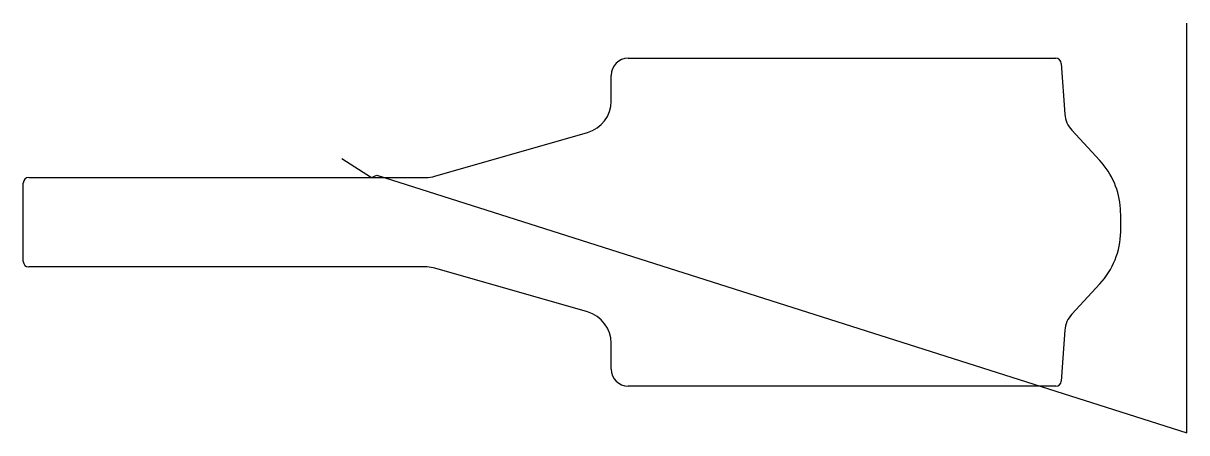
# Model space of a CAD drawing. Header units: metres. Extents: x 35 to 1089, y 1629 to 2000.
import ezdxf

# ---------------------------------------------------------------- set-up
doc = ezdxf.new("R2010")
doc.units = ezdxf.units.M

msp = doc.modelspace()

# ---------------------------------------------------------------- linework, layer by layer
at = {"layer": 'TOOL_0'}
for p, q in [((1089, 1999.003), (1089, 2000.003)), ((1089, 1629.263), (1089, 1999.003)), ((583.188, 1968.352), (970.367, 1968.352)), ((975.355, 1963.701), (978.572, 1917.7)), ((567.688, 1929.485), (567.688, 1952.852)), ((408.103, 1861.495), (546.319, 1901.128)), ((984.904, 1903.068), (1010.283, 1875.661)), ((323.843, 1877.499), (350.644, 1860.352)), ((35.187, 1784.355), (35.187, 1855.355)), ((40.187, 1860.355), (350.643, 1860.355)), ((350.643, 1860.355), (355.479, 1862.475)), ((350.644, 1860.352), (399.972, 1860.352)), ((355.479, 1862.475), (1089, 1629.263)), ((401, 1779.337), (40.187, 1779.355)), ((546.318, 1738.579), (408.102, 1778.212)), ((1010.283, 1764.046), (984.903, 1736.639)), ((978.571, 1722.007), (975.354, 1676.006)), ((567.687, 1686.855), (567.687, 1710.222)), ((970.366, 1671.355), (583.187, 1671.355))]:
    msp.add_line(p, q, dxfattribs=at)
for centre, radius, start, end in [((583.188, 1952.852), 15.5, 90, 180), ((970.355, 1963.339), 5.013, 4.140989, 89.862847), ((538.109, 1929.544), 29.578, 286.115155, 359.885715), ((1002.591, 1919.408), 24.08, 184.067477, 222.733061), ((958.163, 1827.421), 71.018, 3.61433, 42.786001), ((40.187, 1855.355), 5, 90, 180), ((399.972, 1889.852), 29.5, 270, 285.999554), ((648.952, 1818.992), 380.307, 358.824043, 1.944748), ((957.994, 1812.363), 71.195, 317.260906, 359.053541), ((40.187, 1784.355), 5, 180, 270), ((399.874, 1749.247), 30.111, 74.141903, 87.856931), ((538.109, 1710.163), 29.578, 0.114289, 73.886706), ((1002.59, 1720.299), 24.08, 137.266939, 175.932523), ((583.187, 1686.855), 15.5, 180, 270), ((970.354, 1676.368), 5.013, 270.137153, 355.859011)]:
    msp.add_arc(centre, radius, start, end, dxfattribs=at)

doc.saveas('drawing.dxf')
